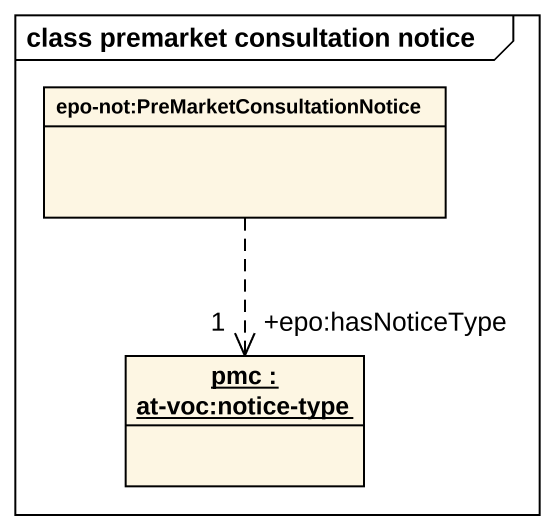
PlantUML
@startuml
mainframe class premarket consultation notice
hide circle
hide empty members
class "epo-not:PreMarketConsultationNotice" as epo_not_PreMarketConsultatio
object "pmc : at-voc:notice-type" as pmc
epo_not_PreMarketConsultatio ..> "+epo:hasNoticeType\n1" pmc
@enduml
